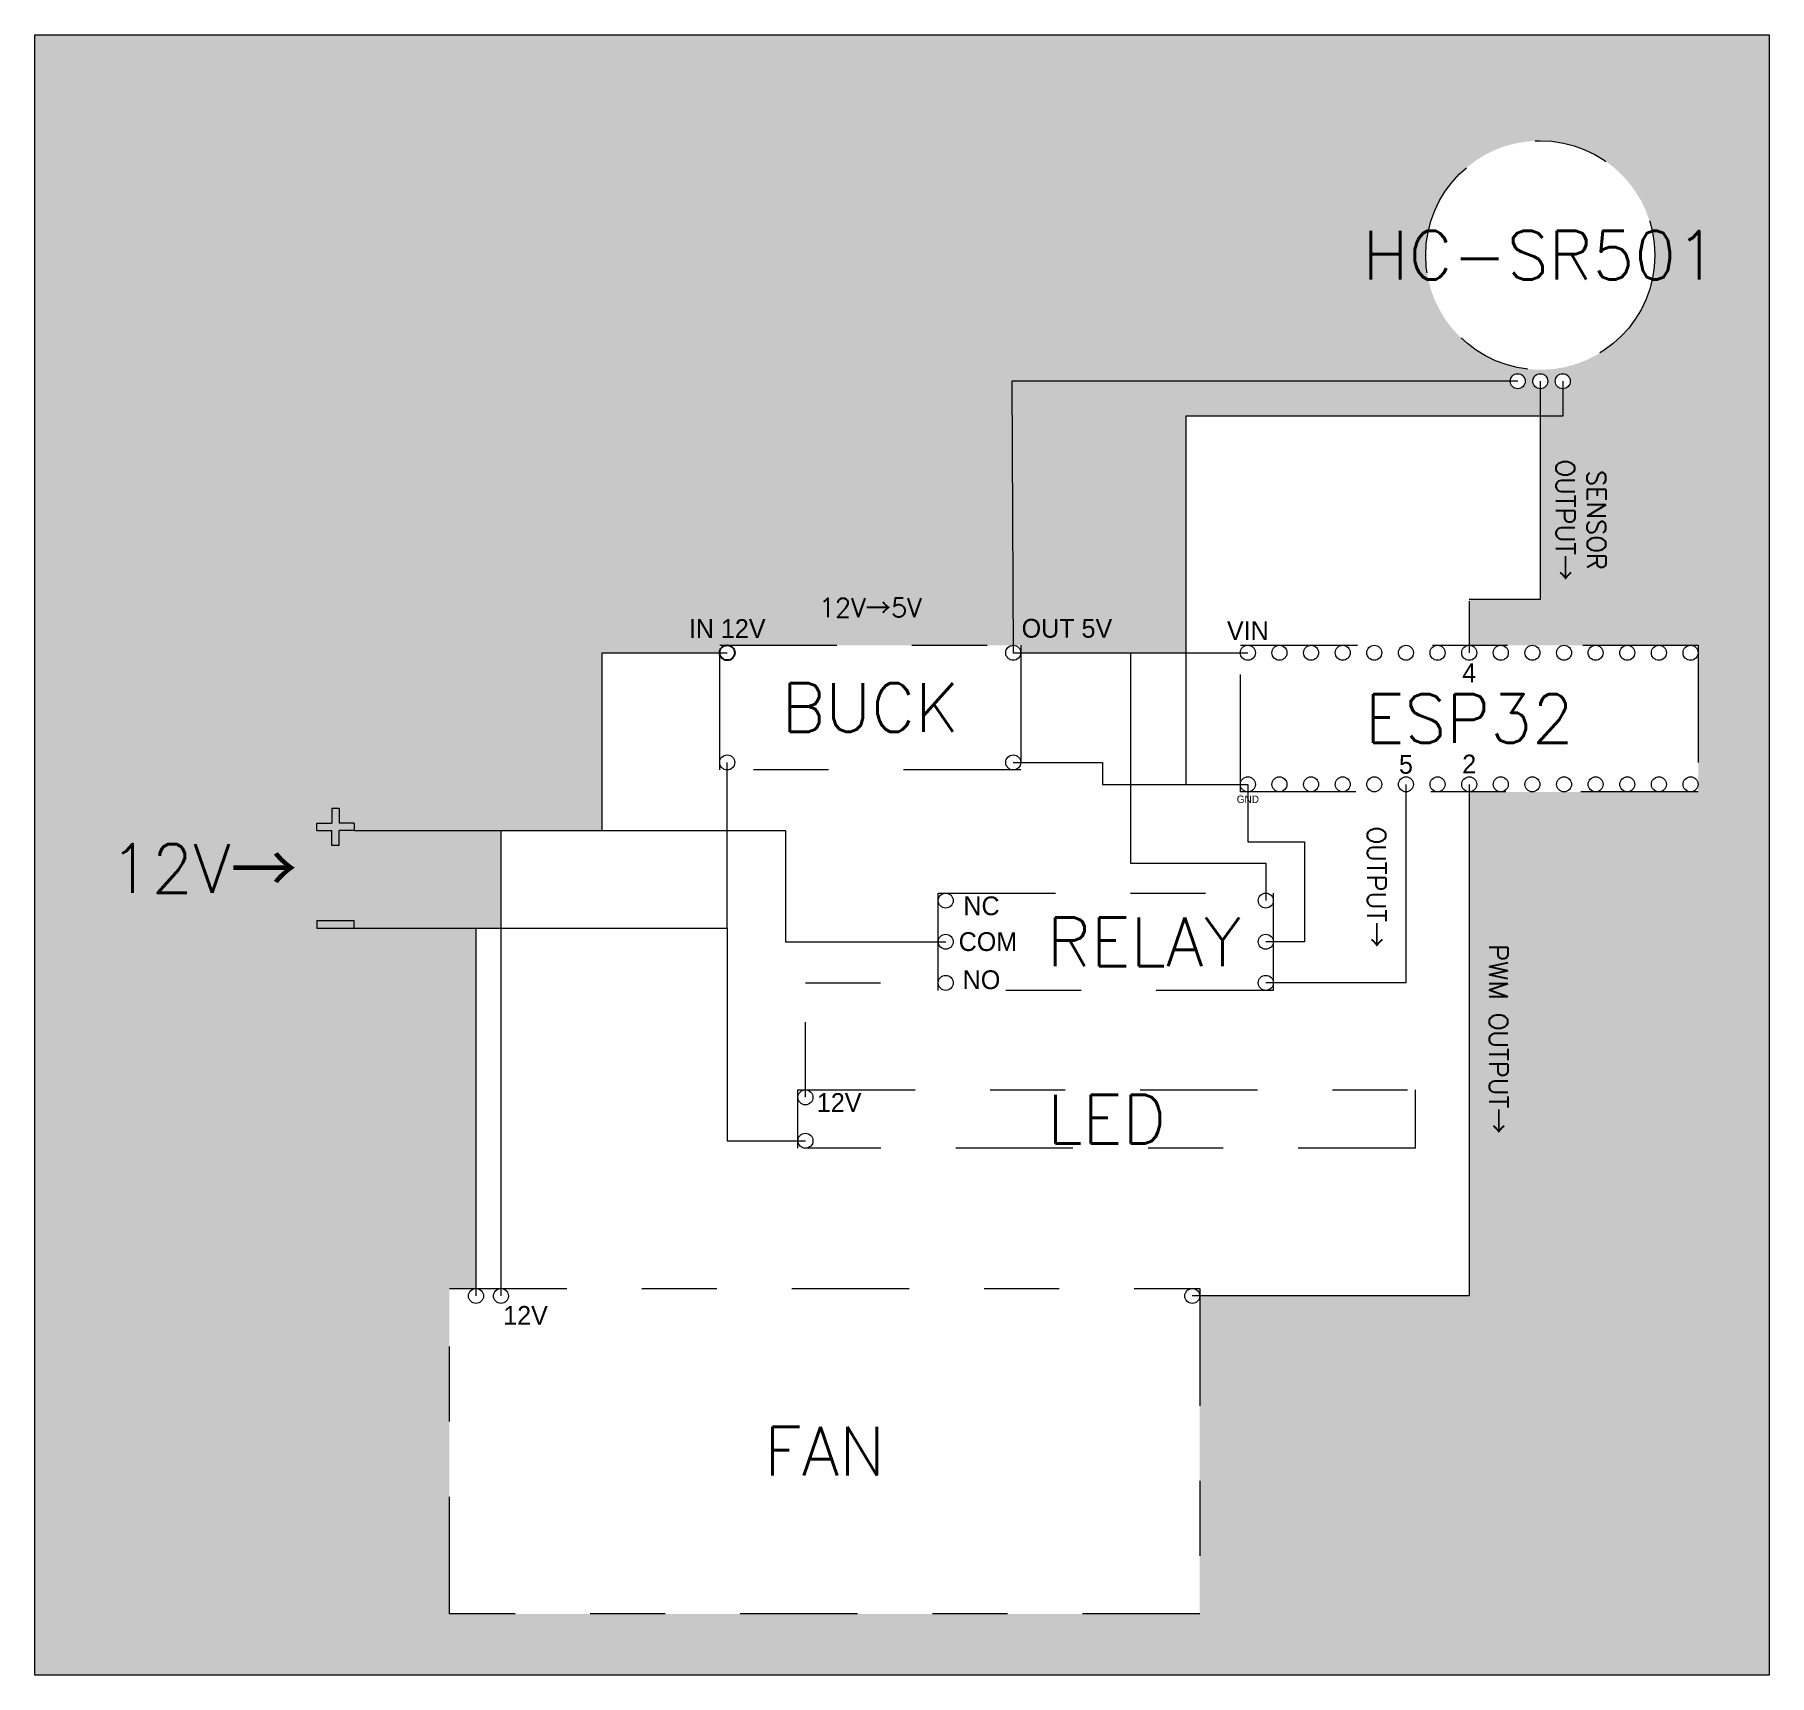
# Model space of a CAD drawing. Extents: x 4.33 to 6.64, y 3.06 to 5.24.
import ezdxf

# ---------------------------------------------------------------- set-up
doc = ezdxf.new("R2010")
doc.units = 0
doc.header["$MEASUREMENT"] = 0
doc.linetypes.add('CENTER', pattern=[2, 1.25, -0.25, 0.25, -0.25])
doc.linetypes.add('HIDDEN', pattern=[0.375, 0.25, -0.125])
for name, color, linetype, lineweight in [('ANNOTATION', 50, 'CONTINUOUS', 15), ('CENTER', 6, 'CENTER', 15), ('HIDDEN', 1, 'HIDDEN', 15), ('TOOL', 3, 'CONTINUOUS', 25)]:
    doc.layers.add(name, color=color, linetype=linetype, lineweight=lineweight)
doc.layers.add('MAX', color=12, linetype='CONTINUOUS')
doc.styles.add('NOMINAL', font='romans.shx', dxfattribs={"height": 0.095})

msp = doc.modelspace()

# ---------------------------------------------------------------- hatches: boundary and pattern name
at = {"layer": 'ANNOTATION', "ltscale": 0.125}
h = msp.add_hatch(color=9, dxfattribs=at)
h.dxf.hatch_style = 1
h.paths.add_polyline_path([(6.6395, 5.2445), (4.3277, 5.2445), (4.3277, 3.0575), (6.6395, 3.0575)])
h.paths.add_polyline_path([(5.0839, 4.4206), (5.2406, 4.4206), (5.2406, 4.4306), (5.6318, 4.4306), (5.6298, 4.7826), (6.2942, 4.7826, -1), (6.3142, 4.7826, -1), (6.2942, 4.7826), (5.6298, 4.7826), (5.6318, 4.4306), (5.6418, 4.4306), (5.6418, 4.4206), (5.8617, 4.4206), (5.8617, 4.736), (6.3342, 4.736), (6.3342, 4.7726, -0.414214), (6.3242, 4.7826, -1), (6.3442, 4.7826, -0.414214), (6.3342, 4.7726), (6.3342, 4.736), (6.3642, 4.736), (6.3642, 4.7726, -0.414214), (6.3542, 4.7826, -1), (6.3742, 4.7826, -0.414214), (6.3642, 4.7726), (6.3642, 4.736), (6.3342, 4.736), (6.3342, 4.4918), (6.2395, 4.4918), (6.2395, 4.4306), (6.5447, 4.4306), (6.5447, 4.2352), (6.2395, 4.2352), (6.2395, 3.5632), (5.8804, 3.5632), (5.8804, 3.1394), (4.8804, 3.1394), (4.8804, 3.5732), (4.9158, 3.5732), (4.9158, 4.0536), (4.7536, 4.0536), (4.7036, 4.0536), (4.7036, 4.0636), (4.7536, 4.0636), (4.7536, 4.0536), (4.9158, 4.0536), (4.9491, 4.0536), (4.9491, 4.1836), (4.7536, 4.1836), (4.7336, 4.1836), (4.7336, 4.1636), (4.7236, 4.1636), (4.7236, 4.1836), (4.7036, 4.1836), (4.7036, 4.1936), (4.7236, 4.1936), (4.7236, 4.2136), (4.7336, 4.2136), (4.7336, 4.1936), (4.7536, 4.1936), (4.7536, 4.1836), (4.9491, 4.1836), (5.0839, 4.1836)], flags=16)
h.paths.add_polyline_path([(5.2606, 4.4206, -1), (5.2406, 4.4206, -1)], flags=0)
h.paths.add_polyline_path([(5.2606, 4.2744, -0.414214), (5.2506, 4.2644), (5.2506, 4.0536), (5.2506, 3.7701), (5.3449, 3.7701), (5.3449, 3.838), (5.3549, 3.838), (5.3549, 3.9806), (5.5318, 3.9806), (5.5318, 4.1002), (5.9684, 4.1002), (5.9684, 4.1403), (5.7881, 4.1403), (5.7881, 4.2452), (5.7507, 4.2452), (5.7507, 4.2744), (5.6418, 4.2744, -1), (5.6218, 4.2744, -1), (5.6418, 4.2744), (5.7507, 4.2744), (5.7507, 4.2452), (5.8617, 4.2452), (5.9345, 4.2452, -1), (5.9545, 4.2452, -0.414214), (5.9445, 4.2352), (5.9445, 4.1684), (6.0199, 4.1684), (6.0199, 4.0354), (5.9784, 4.0354), (5.9784, 3.9806), (6.1552, 3.9806), (6.1552, 4.2352, -0.414214), (6.1452, 4.2452, -1), (6.1652, 4.2452, -0.414214), (6.1552, 4.2352), (6.1552, 3.9806), (5.9784, 3.9806), (5.9784, 3.9706), (5.5318, 3.9706), (5.5318, 3.9806), (5.3549, 3.9806), (5.3549, 3.838), (6.1677, 3.838), (6.1677, 3.7601), (5.3449, 3.7601), (5.3449, 3.7701), (5.2506, 3.7701), (5.2506, 4.0536), (5.2506, 4.2644, -0.414214), (5.2406, 4.2744, -1)], flags=0)
h.paths.add_polyline_path([(5.5318, 4.0354, -1), (5.5518, 4.0354, -1)], flags=0)
h.paths.add_polyline_path([(5.6418, 4.4206, -1), (5.6218, 4.4206, -1)], flags=0)
h.paths.add_polyline_path([(5.5518, 4.0902, -1), (5.5318, 4.0902, -1)], flags=0)
h.paths.add_polyline_path([(5.5518, 3.9806, -1), (5.5318, 3.9806, -1)], flags=0)
h.paths.add_polyline_path([(5.3649, 3.828, -1), (5.3449, 3.828, -1)], flags=0)
h.paths.add_polyline_path([(5.3649, 3.7701, -1), (5.3449, 3.7701, -1)], flags=0)
h.paths.add_polyline_path([(5.9545, 4.4206, -1), (5.9345, 4.4206, -1)], flags=0)
h.paths.add_polyline_path([(5.9966, 4.4206, -1), (5.9766, 4.4206, -1)], flags=0)
h.paths.add_polyline_path([(6.0387, 4.4206, -1), (6.0187, 4.4206, -1)], flags=0)
h.paths.add_polyline_path([(4.9258, 3.5632, -1), (4.9058, 3.5632, -1)], flags=0)
h.paths.add_polyline_path([(4.9591, 3.5632, -1), (4.9391, 3.5632, -1)], flags=0)
h.paths.add_polyline_path([(5.9966, 4.2452, -1), (5.9766, 4.2452, -1)], flags=0)
h.paths.add_polyline_path([(6.0809, 4.4206, -1), (6.0609, 4.4206, -1)], flags=0)
h.paths.add_polyline_path([(6.0387, 4.2452, -1), (6.0187, 4.2452, -1)], flags=0)
h.paths.add_polyline_path([(5.9784, 4.0902, -1), (5.9584, 4.0902, -1)], flags=0)
h.paths.add_polyline_path([(6.123, 4.4206, -1), (6.103, 4.4206, -1)], flags=0)
h.paths.add_polyline_path([(6.0809, 4.2452, -1), (6.0609, 4.2452, -1)], flags=0)
h.paths.add_polyline_path([(5.9784, 4.0354, -1), (5.9584, 4.0354, -1)], flags=0)
h.paths.add_polyline_path([(6.1652, 4.4206, -1), (6.1452, 4.4206, -1)], flags=0)
h.paths.add_polyline_path([(5.9784, 3.9806, -1), (5.9584, 3.9806, -1)], flags=0)
h.paths.add_polyline_path([(6.123, 4.2452, -1), (6.103, 4.2452, -1)], flags=0)
h.paths.add_polyline_path([(6.1815, 4.9505, -1), (6.4869, 4.9505, -1)], flags=16)
h.paths.add_polyline_path([(6.2073, 4.4206, -1), (6.1873, 4.4206, -1)], flags=0)
h.paths.add_polyline_path([(6.2495, 4.4206, -1), (6.2295, 4.4206, -1)], flags=0)
h.paths.add_polyline_path([(6.2073, 4.2452, -1), (6.1873, 4.2452, -1)], flags=0)
h.paths.add_polyline_path([(6.2916, 4.4206, -1), (6.2716, 4.4206, -1)], flags=0)
h.paths.add_polyline_path([(6.2495, 4.2452, -1), (6.2295, 4.2452, -1)], flags=0)
h.paths.add_polyline_path([(6.3337, 4.4206, -1), (6.3137, 4.4206, -1)], flags=0)
h.paths.add_polyline_path([(6.2916, 4.2452, -1), (6.2716, 4.2452, -1)], flags=0)
h.paths.add_polyline_path([(6.3759, 4.4206, -1), (6.3559, 4.4206, -1)], flags=0)
h.paths.add_polyline_path([(6.3337, 4.2452, -1), (6.3137, 4.2452, -1)], flags=0)
h.paths.add_polyline_path([(5.8804, 3.5632, -1), (5.8604, 3.5632, -1)], flags=0)
h.paths.add_polyline_path([(6.418, 4.4206, -1), (6.398, 4.4206, -1)], flags=0)
h.paths.add_polyline_path([(6.3759, 4.2452, -1), (6.3559, 4.2452, -1)], flags=0)
h.paths.add_polyline_path([(6.4602, 4.4206, -1), (6.4402, 4.4206, -1)], flags=0)
h.paths.add_polyline_path([(6.418, 4.2452, -1), (6.398, 4.2452, -1)], flags=0)
h.paths.add_polyline_path([(6.5023, 4.4206, -1), (6.4823, 4.4206, -1)], flags=0)
h.paths.add_polyline_path([(6.4602, 4.2452, -1), (6.4402, 4.2452, -1)], flags=0)
h.paths.add_polyline_path([(6.5445, 4.4206, -1), (6.5245, 4.4206, -1)], flags=0)
h.paths.add_polyline_path([(6.5023, 4.2452, -1), (6.4823, 4.2452, -1)], flags=0)
h.paths.add_polyline_path([(6.5445, 4.2452, -1), (6.5245, 4.2452, -1)], flags=0)
h.paths.add_polyline_path([(5.2506, 4.0536), (4.9491, 4.0536), (4.9491, 3.5732), (5.8804, 3.5732), (5.8804, 3.5632), (6.2395, 3.5632), (6.2395, 4.2352), (6.1552, 4.2352), (6.1552, 3.9806), (5.9784, 3.9806), (5.9784, 3.9706), (5.5318, 3.9706), (5.5318, 3.9806), (5.3549, 3.9806), (5.3549, 3.838), (6.1677, 3.838), (6.1677, 3.7601), (5.3449, 3.7601), (5.3449, 3.7701), (5.2506, 3.7701)], flags=0)
h.paths.add_polyline_path([(5.8804, 3.5632, -1), (5.8604, 3.5632, -0.414214), (5.8704, 3.5732), (4.9491, 3.5732, -0.414214), (4.9591, 3.5632, -1), (4.9391, 3.5632, -0.414214), (4.9491, 3.5732), (4.9158, 3.5732, -0.414214), (4.9258, 3.5632, -1), (4.9058, 3.5632, -0.414214), (4.9158, 3.5732), (4.8804, 3.5732), (4.8804, 3.1394), (5.8804, 3.1394)], flags=0)
h.paths.add_polyline_path([(4.9491, 4.0536), (4.9158, 4.0536), (4.9158, 3.5732), (4.9491, 3.5732)], flags=0)
h.paths.add_polyline_path([(6.1677, 3.838), (5.3549, 3.838, -0.414214), (5.3649, 3.828, -1), (5.3449, 3.828), (5.3449, 3.7701, -1), (5.3649, 3.7701, -0.414214), (5.3549, 3.7601), (6.1677, 3.7601)], flags=0)
h.paths.add_polyline_path([(5.7881, 4.2452), (5.7507, 4.2452), (5.7507, 4.2744), (5.6418, 4.2744), (5.6418, 4.2644), (5.2506, 4.2644), (5.2506, 4.1836), (5.3283, 4.1836), (5.3283, 4.0354), (5.5318, 4.0354), (5.5318, 4.1002), (5.9684, 4.1002), (5.9684, 4.1403), (5.7881, 4.1403)], flags=0)
h.paths.add_polyline_path([(5.6298, 4.7826), (6.2942, 4.7826, -1), (6.3142, 4.7826, -1), (6.2942, 4.7826), (5.6298, 4.7826), (5.6318, 4.4306), (5.6418, 4.4306), (5.6418, 4.4206), (5.8617, 4.4206), (5.8617, 4.736), (6.3342, 4.736), (6.3342, 4.7726, -0.414214), (6.3242, 4.7826, -1), (6.3442, 4.7826, -0.414214), (6.3342, 4.7726), (6.3342, 4.736), (6.3642, 4.736), (6.3642, 4.7726, -0.414214), (6.3542, 4.7826, -1), (6.3742, 4.7826, -0.414214), (6.3642, 4.7726), (6.3642, 4.736), (5.8617, 4.736), (5.8617, 4.4206), (5.9345, 4.4206), (5.9345, 4.4306), (6.5447, 4.4306), (6.5447, 4.2352), (6.2395, 4.2352), (6.2395, 3.5632), (5.8804, 3.5632), (5.8804, 3.1394), (4.8804, 3.1394), (4.8804, 3.5732), (4.9158, 3.5732), (4.9158, 4.0536), (4.7536, 4.0536), (4.7036, 4.0536), (4.7036, 4.0636), (4.7536, 4.0636), (4.7536, 4.0536), (4.9158, 4.0536), (4.9491, 4.0536), (4.9491, 4.1836), (4.7536, 4.1836), (4.7336, 4.1836), (4.7336, 4.1636), (4.7236, 4.1636), (4.7236, 4.1836), (4.7036, 4.1836), (4.7036, 4.1936), (4.7236, 4.1936), (4.7236, 4.2136), (4.7336, 4.2136), (4.7336, 4.1936), (4.7536, 4.1936), (4.7536, 4.1836), (4.9491, 4.1836), (5.0839, 4.1836), (5.0839, 4.4206), (5.2406, 4.4206), (5.2406, 4.4306), (5.6318, 4.4306)], flags=0)
h.paths.add_polyline_path([(5.2606, 4.2744, -0.414214), (5.2506, 4.2644), (5.2506, 4.0536), (5.2506, 3.7701), (5.3449, 3.7701), (5.3449, 3.838), (5.3549, 3.838), (5.3549, 3.9806), (5.5318, 3.9806), (5.5318, 4.1002), (5.9784, 4.1002), (5.9784, 4.0354), (6.0199, 4.0354), (6.0199, 4.1684), (5.9445, 4.1684), (5.9445, 4.2352, -0.414214), (5.9345, 4.2452), (5.8617, 4.2452), (5.7507, 4.2452), (5.7507, 4.2744), (5.6418, 4.2744, -1), (5.6218, 4.2744, -1), (5.6418, 4.2744), (5.7507, 4.2744), (5.7507, 4.2452), (5.8617, 4.2452), (5.9345, 4.2452, -1), (5.9545, 4.2452, -0.414214), (5.9445, 4.2352), (5.9445, 4.1684), (6.0199, 4.1684), (6.0199, 4.0354), (5.9784, 4.0354), (5.9784, 3.9806), (6.1552, 3.9806), (6.1552, 4.2352, -0.414214), (6.1452, 4.2452, -1), (6.1652, 4.2452, -0.414214), (6.1552, 4.2352), (6.1552, 3.9806), (5.9784, 3.9806), (5.9784, 3.9706), (5.5318, 3.9706), (5.5318, 3.9806), (5.3549, 3.9806), (5.3549, 3.838), (6.1677, 3.838), (6.1677, 3.7601), (5.3449, 3.7601), (5.3449, 3.7701), (5.2506, 3.7701), (5.2506, 4.0536), (5.2506, 4.2644, -0.414214), (5.2406, 4.2744, -1)], flags=0)
h.paths.add_polyline_path([(5.2406, 4.4206), (5.0839, 4.4206), (5.0839, 4.1836), (5.2506, 4.1836), (5.2506, 4.2644), (5.2406, 4.2644)], flags=0)
h.paths.add_polyline_path([(5.2506, 4.1836), (5.0839, 4.1836), (4.9491, 4.1836), (4.9491, 4.0536), (5.2506, 4.0536)], flags=0)
h.paths.add_polyline_path([(5.5318, 4.0354), (5.3283, 4.0354), (5.3283, 4.1836), (5.2506, 4.1836), (5.2506, 4.0536), (5.2506, 3.7701), (5.3449, 3.7701), (5.3449, 3.838), (5.3549, 3.838), (5.3549, 3.9806), (5.5318, 3.9806)], flags=0)
h.paths.add_polyline_path([(5.8617, 4.4206), (5.7881, 4.4206), (5.7881, 4.2452), (5.8617, 4.2452)], flags=0)
h.paths.add_polyline_path([(5.9345, 4.4206), (5.8617, 4.4206), (5.8617, 4.2452), (5.9345, 4.2452)], flags=0)
h.paths.add_polyline_path([(5.7881, 4.4206), (5.6418, 4.4206), (5.6418, 4.2744), (5.7507, 4.2744), (5.7507, 4.2452), (5.7881, 4.2452)], flags=0)
h.paths.add_polyline_path([(6.0923, 4.2), (6.0923, 4.0136), (6.1406, 4.0136), (6.1406, 4.2)], flags=8)
h.paths.add_polyline_path([(4.9436, 3.4573), (5.0169, 3.4573), (5.0169, 3.5883), (4.9436, 3.5883)], flags=8)
h.paths.add_polyline_path([(6.1388, 4.1919), (6.1713, 4.1919), (6.1713, 4.323), (6.1388, 4.323)], flags=8)
h.paths.add_polyline_path([(5.1896, 4.3729), (5.3103, 4.3729), (5.3103, 4.5039), (5.1896, 4.5039)], flags=8)
h.paths.add_polyline_path([(5.6351, 4.3731), (5.7696, 4.3731), (5.7696, 4.5041), (5.6351, 4.5041)], flags=8)
h.paths.add_polyline_path([(6.2233, 4.1923), (6.2557, 4.1923), (6.2557, 4.3233), (6.2233, 4.3233)], flags=8)
h.paths.add_polyline_path([(6.2232, 4.314), (6.2557, 4.314), (6.2557, 4.445), (6.2232, 4.445)], flags=8)
h.paths.add_polyline_path([(5.9265, 4.1933), (5.9624, 4.1933), (5.9624, 4.2457), (5.9265, 4.2457)], flags=8)
h.paths.add_polyline_path([(5.9103, 4.3702), (5.982, 4.3702), (5.982, 4.5012), (5.9103, 4.5012)], flags=8)
h.paths.add_polyline_path([(6.0794, 4.2842), (6.3998, 4.2842), (6.3998, 4.3817), (6.0794, 4.3817)], flags=8)
h.paths.add_polyline_path([(5.3616, 3.741), (5.4349, 3.741), (5.4349, 3.8721), (5.3616, 3.8721)], flags=8)
h.paths.add_polyline_path([(5.5558, 3.9047), (5.622, 3.9047), (5.622, 4.0357), (5.5558, 4.0357)], flags=8)
h.paths.add_polyline_path([(5.5521, 3.9555), (5.6455, 3.9555), (5.6455, 4.0865), (5.5521, 4.0865)], flags=8)
h.paths.add_polyline_path([(5.5578, 4.0032), (5.6189, 4.0032), (5.6189, 4.1343), (5.5578, 4.1343)], flags=8)
h.paths.add_polyline_path([(5.6538, 3.9867), (5.9586, 3.9867), (5.9586, 4.0842), (5.6538, 4.0842)], flags=8)
h.paths.add_polyline_path([(5.6626, 3.7503), (5.8499, 3.7503), (5.8499, 3.8478), (5.6626, 3.8478)], flags=8)
h.paths.add_polyline_path([(6.3438, 4.6892), (6.3438, 4.5029), (6.428, 4.5029), (6.428, 4.6892)], flags=8)
h.paths.add_polyline_path([(6.075, 4.9017), (6.5934, 4.9017), (6.5934, 4.9992), (6.075, 4.9992)], flags=24)
h.paths.add_polyline_path([(6.2548, 4.0502), (6.2548, 3.7579), (6.303, 3.7579), (6.303, 4.0502)], flags=8)
h.paths.add_polyline_path([(5.2868, 3.3075), (5.4741, 3.3075), (5.4741, 3.405), (5.2868, 3.405)], flags=8)
h.paths.add_polyline_path([(5.3043, 4.2987), (5.5782, 4.2987), (5.5782, 4.3962), (5.3043, 4.3962)], flags=8)
h.paths.add_polyline_path([(5.3641, 4.4569), (5.5183, 4.4569), (5.5183, 4.5052), (5.3641, 4.5052)], flags=8)
h.paths.add_polyline_path([(4.4131, 4.0711), (4.6995, 4.0711), (4.6995, 4.1966), (4.4131, 4.1966)], flags=24)
at = {"layer": 'ANNOTATION', "ltscale": 0.125, "true_color": 0xed1f24}
h = msp.add_hatch(color=240, dxfattribs=at)
h.dxf.hatch_style = 1
h.paths.add_polyline_path([(4.7536, 4.1936), (4.7336, 4.1936), (4.7336, 4.2136), (4.7236, 4.2136), (4.7236, 4.1936), (4.7036, 4.1936), (4.7036, 4.1836), (4.7236, 4.1836), (4.7236, 4.1636), (4.7336, 4.1636), (4.7336, 4.1836), (4.7536, 4.1836)])
at = {"layer": 'ANNOTATION', "ltscale": 0.125, "true_color": 0x000000}
h = msp.add_hatch(color=18, dxfattribs=at)
h.dxf.hatch_style = 1
h.paths.add_polyline_path([(4.7536, 4.0636), (4.7036, 4.0636), (4.7036, 4.0536), (4.7536, 4.0536)])

# ---------------------------------------------------------------- linework, layer by layer
at = {"layer": 'ANNOTATION', "color": 1, "ltscale": 0.125}
for p, q in [((6.3042, 4.7826), (5.6298, 4.7826)), ((5.6298, 4.7826), (5.6318, 4.4206)), ((5.0839, 4.1836), (5.0839, 4.4206)), ((5.0839, 4.4206), (5.2506, 4.4206)), ((5.6318, 4.4206), (5.9445, 4.4206)), ((5.7881, 4.4206), (5.7881, 4.1403)), ((4.7536, 4.1836), (4.9491, 4.1836)), ((4.9491, 4.1836), (4.9491, 3.5632)), ((4.9491, 4.1836), (5.3283, 4.1836)), ((5.3283, 4.1836), (5.3283, 4.0354)), ((5.7881, 4.1403), (5.9684, 4.1403)), ((5.9684, 4.1403), (5.9684, 4.0902)), ((5.3283, 4.0354), (5.5418, 4.0354))]:
    msp.add_line(p, q, dxfattribs=at)
at = {"layer": 'ANNOTATION', "color": 5, "ltscale": 0.125}
for p, q in [((6.3342, 4.7826), (6.3342, 4.4918)), ((6.3342, 4.4918), (6.2395, 4.4918)), ((6.2395, 4.4892), (6.2395, 4.4206))]:
    msp.add_line(p, q, dxfattribs=at)
at = {"layer": 'ANNOTATION', "color": 18, "ltscale": 0.125, "true_color": 0x000000}
for p, q in [((6.3642, 4.7826), (6.3642, 4.736)), ((6.3642, 4.736), (5.8617, 4.736)), ((5.8617, 4.736), (5.8617, 4.2452)), ((5.2506, 4.0536), (5.2506, 4.2744)), ((5.6318, 4.2744), (5.7507, 4.2744)), ((5.7507, 4.2744), (5.7507, 4.2452)), ((5.7507, 4.2452), (5.8617, 4.2452)), ((5.8617, 4.2452), (5.9445, 4.2452)), ((5.9445, 4.2452), (5.9445, 4.1684)), ((5.9445, 4.1684), (6.0199, 4.1684)), ((6.0199, 4.1684), (6.0199, 4.0354)), ((4.7036, 4.0636), (4.7536, 4.0636)), ((4.7036, 4.0636), (4.7036, 4.0536)), ((4.7036, 4.0536), (4.7536, 4.0536)), ((4.7536, 4.0536), (4.7536, 4.0636)), ((4.7536, 4.0536), (4.9158, 4.0536)), ((4.9158, 4.0536), (4.9158, 3.5632)), ((4.9158, 4.0536), (5.2506, 4.0536)), ((5.2506, 4.0536), (5.2506, 3.7701)), ((6.0199, 4.0354), (5.9684, 4.0354)), ((5.2506, 3.7701), (5.3549, 3.7701))]:
    msp.add_line(p, q, dxfattribs=at)
at = {"layer": 'ANNOTATION', "color": 253, "ltscale": 0.125, "true_color": 0x9898cc}
for p, q in [((6.1552, 4.2452), (6.1552, 3.9806)), ((6.2395, 4.2452), (6.2395, 3.5632)), ((6.1552, 3.9806), (5.9684, 3.9806)), ((6.2395, 3.5632), (5.8704, 3.5632))]:
    msp.add_line(p, q, dxfattribs=at)
at = {"layer": 'ANNOTATION', "color": 240, "ltscale": 0.125, "true_color": 0xed1f24}
for p, q in [((4.7236, 4.2136), (4.7336, 4.2136)), ((4.7336, 4.2136), (4.7336, 4.1936))]:
    msp.add_line(p, q, dxfattribs=at)
at = {"layer": 'ANNOTATION', "color": 242, "ltscale": 0.125, "true_color": 0xcd2027}
for p, q in [((4.7236, 4.2136), (4.7236, 4.1936)), ((4.7036, 4.1836), (4.7036, 4.1936)), ((4.7036, 4.1936), (4.7236, 4.1936)), ((4.7536, 4.1936), (4.7336, 4.1936)), ((4.7536, 4.1936), (4.7536, 4.1836)), ((4.7036, 4.1836), (4.7236, 4.1836)), ((4.7236, 4.1636), (4.7236, 4.1836)), ((4.7336, 4.1636), (4.7236, 4.1636)), ((4.7336, 4.1636), (4.7336, 4.1836)), ((4.7536, 4.1836), (4.7336, 4.1836))]:
    msp.add_line(p, q, dxfattribs=at)
at = {"layer": 'ANNOTATION', "color": 18, "ltscale": 0.125, "true_color": 0x000000}
msp.add_lwpolyline([(4.3277, 5.2445), (6.6395, 5.2445), (6.6395, 3.0575), (4.3277, 3.0575)], close=True, dxfattribs=at)
at = {"layer": 'ANNOTATION', "color": 1, "ltscale": 0.125}
for centre in [(6.3042, 4.7826), (5.6318, 4.4206), (5.9445, 4.4206), (5.5418, 4.0902), (5.9684, 4.0902), (5.5418, 4.0354), (5.5418, 3.9806), (5.3549, 3.828), (4.9491, 3.5632)]:
    msp.add_circle(centre, 0.01, dxfattribs=at)
at = {"layer": 'ANNOTATION', "color": 5, "ltscale": 0.125}
for centre in [(6.3342, 4.7826), (6.2395, 4.4206)]:
    msp.add_circle(centre, 0.01, dxfattribs=at)
at = {"layer": 'ANNOTATION', "color": 18, "ltscale": 0.125, "true_color": 0x000000}
for centre in [(6.3642, 4.7826), (5.2506, 4.2744), (5.6318, 4.2744), (5.9445, 4.2452), (5.9684, 4.0354), (5.3549, 3.7701), (4.9158, 3.5632)]:
    msp.add_circle(centre, 0.01, dxfattribs=at)
at = {"layer": 'ANNOTATION', "color": 253, "ltscale": 0.125, "true_color": 0x9898cc}
for centre in [(5.9866, 4.4206), (6.0287, 4.4206), (6.0709, 4.4206), (6.113, 4.4206), (6.1552, 4.4206), (6.1973, 4.4206), (6.2816, 4.4206), (6.3237, 4.4206), (6.3659, 4.4206), (6.408, 4.4206), (6.4502, 4.4206), (6.4923, 4.4206), (6.5345, 4.4206), (5.9866, 4.2452), (6.0287, 4.2452), (6.0709, 4.2452), (6.113, 4.2452), (6.1552, 4.2452), (6.1973, 4.2452), (6.2395, 4.2452), (6.2816, 4.2452), (6.3237, 4.2452), (6.3659, 4.2452), (6.408, 4.2452), (6.4502, 4.2452), (6.4923, 4.2452), (6.5345, 4.2452), (5.9684, 3.9806), (5.8704, 3.5632)]:
    msp.add_circle(centre, 0.01, dxfattribs=at)
at = {"layer": 'CENTER', "ltscale": 0.125}
for points in [[(5.2406, 4.4306), (5.6418, 4.4306), (5.6418, 4.2644), (5.2406, 4.2644)], [(5.9345, 4.4306), (6.5447, 4.4306), (6.5447, 4.2352), (5.9345, 4.2352)], [(5.5318, 4.1002), (5.9784, 4.1002), (5.9784, 3.9706), (5.5318, 3.9706)], [(5.3449, 3.838), (6.1677, 3.838), (6.1677, 3.7601), (5.3449, 3.7601)], [(4.8804, 3.5732), (5.8804, 3.5732), (5.8804, 3.1394), (4.8804, 3.1394)]]:
    msp.add_lwpolyline(points, close=True, dxfattribs=at)
msp.add_circle((6.3342, 4.9505), 0.1527, dxfattribs=at)
at = {"layer": 'HIDDEN', "ltscale": 0.125}
for p, q in [((5.3549, 3.828), (5.3549, 3.9806)), ((5.3549, 3.9806), (5.5418, 3.9806))]:
    msp.add_line(p, q, dxfattribs=at)
at = {"layer": 'TOOL', "color": 1, "ltscale": 0.125}
msp.add_circle((5.2506, 4.4206), 0.01, dxfattribs=at)

# ---------------------------------------------------------------- texts
at = {"layer": 'ANNOTATION', "color": 5, "ltscale": 0.125, "insert": (6.3884, 4.5975), "char_height": 0.025, "attachment_point": 5, "rotation": 270, "style": 'NOMINAL'}
msp.add_mtext_dynamic_manual_height_columns('\\pxqc;SENSOR\\POUTPUT{\\fSimSun|b0|i0|c134|p2;→}', width=0.177711, gutter_width=0.475, heights=[0.1069], dxfattribs=at)
at = {"layer": 'ANNOTATION', "color": 253, "ltscale": 0.125, "true_color": 0x9898cc, "char_height": 0.025, "attachment_point": 5, "style": 'NOMINAL'}
for s, width, heights, insert in [('\\pxqc;12V{\\fSimSun|b0|i0|c134|p2;→}5V', 0.21072, [0.0502], (5.4412, 4.4807)), ('\\pxqc,t0;{\\fSans Serif Collection|b0|i0|c0|p34;5}', 0.01, [0.00306], (6.1552, 4.2717)), ('\\pxqc,t0;{\\fSans Serif Collection|b0|i0|c0|p34;2}', 0.01, [0.00306], (6.2395, 4.2723))]:
    msp.add_mtext_dynamic_manual_height_columns(s, width=width, gutter_width=0.475, heights=heights, dxfattribs=dict(at, insert=insert))
at = {"layer": 'ANNOTATION', "color": 1, "ltscale": 0.125, "char_height": 0.025, "attachment_point": 5, "style": 'NOMINAL'}
for s, width, heights, insert in [('\\pxqc;{\\fSans Serif Collection|b0|i0|c0|p34;IN 12V}', 0.173728, [0.0433], (5.2506, 4.4529)), ('\\pxqc;{\\fSans Serif Collection|b0|i0|c0|p34;OUT 5V}', 0.192291, [0.0453], (5.7034, 4.453)), ('\\pxqc;{\\fSans Serif Collection|b0|i0|c0|p34;NC}', 0.023279, [0], (5.5895, 4.0831)), ('\\pxqc;{\\fSans Serif Collection|b0|i0|c0|p34;COM}', 0.023279, [0], (5.5981, 4.0354)), ('\\pxqc;{\\fSans Serif Collection|b0|i0|c0|p34;NO}', 0.023279, [0], (5.5895, 3.9846)), ('\\pxqc;{\\fSans Serif Collection|b0|i0|c0|p34;12V}', 0.023279, [0], (5.3998, 3.8211)), ('\\pxqc;{\\fSans Serif Collection|b0|i0|c0|p34;12V}', 0.023279, [0], (4.9818, 3.5373))]:
    msp.add_mtext_dynamic_manual_height_columns(s, width=width, gutter_width=0.475, heights=heights, dxfattribs=dict(at, insert=insert))
at = {"layer": 'ANNOTATION', "color": 5, "ltscale": 0.125, "insert": (6.2395, 4.3939), "char_height": 0.025, "attachment_point": 5, "style": 'NOMINAL'}
msp.add_mtext_dynamic_manual_height_columns('\\pxqc,t0;{\\fSans Serif Collection|b0|i0|c0|p34;4}', width=0.01, gutter_width=0.475, heights=[0.00306], dxfattribs=at)
at = {"layer": 'ANNOTATION', "color": 18, "ltscale": 0.125, "true_color": 0x000000, "insert": (5.9445, 4.2252), "char_height": 0.01, "attachment_point": 5, "style": 'NOMINAL'}
msp.add_mtext_dynamic_manual_height_columns('\\pxqc;{\\fSans Serif Collection|b0|i0|c0|p34;GND}', width=0.023279, gutter_width=0.475, heights=[0], dxfattribs=at)
at = {"layer": 'ANNOTATION', "color": 253, "ltscale": 0.125, "true_color": 0x9898cc, "char_height": 0.025, "attachment_point": 5, "rotation": 270, "style": 'NOMINAL'}
for s, width, heights, insert in [('\\pxqc;OUTPUT{\\fSimSun|b0|i0|c134|p2;→}', 0.177521, [0.0788], (6.1161, 4.1083)), ('\\pxqc;PWM OUTPUT{\\fSimSun|b0|i0|c134|p2;→}', 0.576018, [0.1067], (6.2785, 3.9055))]:
    msp.add_mtext_dynamic_manual_height_columns(s, width=width, gutter_width=0.475, heights=heights, dxfattribs=dict(at, insert=insert))
at = {"layer": 'MAX', "color": 1, "ltscale": 0.125, "insert": (5.9445, 4.4501), "char_height": 0.025, "attachment_point": 5, "style": 'NOMINAL'}
msp.add_mtext_dynamic_manual_height_columns('\\pxqc;{\\fSans Serif Collection|b0|i0|c0|p34;VIN}', width=0.031562, gutter_width=0.475, heights=[0], dxfattribs=at)
at = {"layer": 'TOOL', "color": 116, "ltscale": 0.125, "true_color": 0x136734, "char_height": 0.065, "attachment_point": 5, "style": 'NOMINAL'}
for s, width, heights, insert in [('\\pxqc;HC-SR501', 0.333679, [0.0783], (6.3342, 4.9505)), ('\\pxqc;BUCK', 0.40121, [0], (5.4412, 4.3475)), ('\\pxqc;ESP32', 0.610263, [0], (6.2396, 4.3329)), ('\\pxqc;RELAY', 0.446618, [0], (5.8062, 4.0354)), ('\\pxqc;LED', 0.822772, [0], (5.7563, 3.799)), ('\\pxqc;FAN', 1, [0], (5.3804, 3.3563))]:
    msp.add_mtext_dynamic_manual_height_columns(s, width=width, gutter_width=0.475, heights=heights, dxfattribs=dict(at, insert=insert))
at = {"layer": 'TOOL', "ltscale": 0.125, "insert": (4.5525, 4.133), "char_height": 0.065, "attachment_point": 5, "style": 'NOMINAL'}
msp.add_mtext_dynamic_manual_height_columns('\\pxqc;12V{\\fSimSun|b0|i0|c134|p2;→}', width=0.554727, gutter_width=0.475, heights=[0.0953], dxfattribs=at)

doc.saveas('drawing.dxf')
